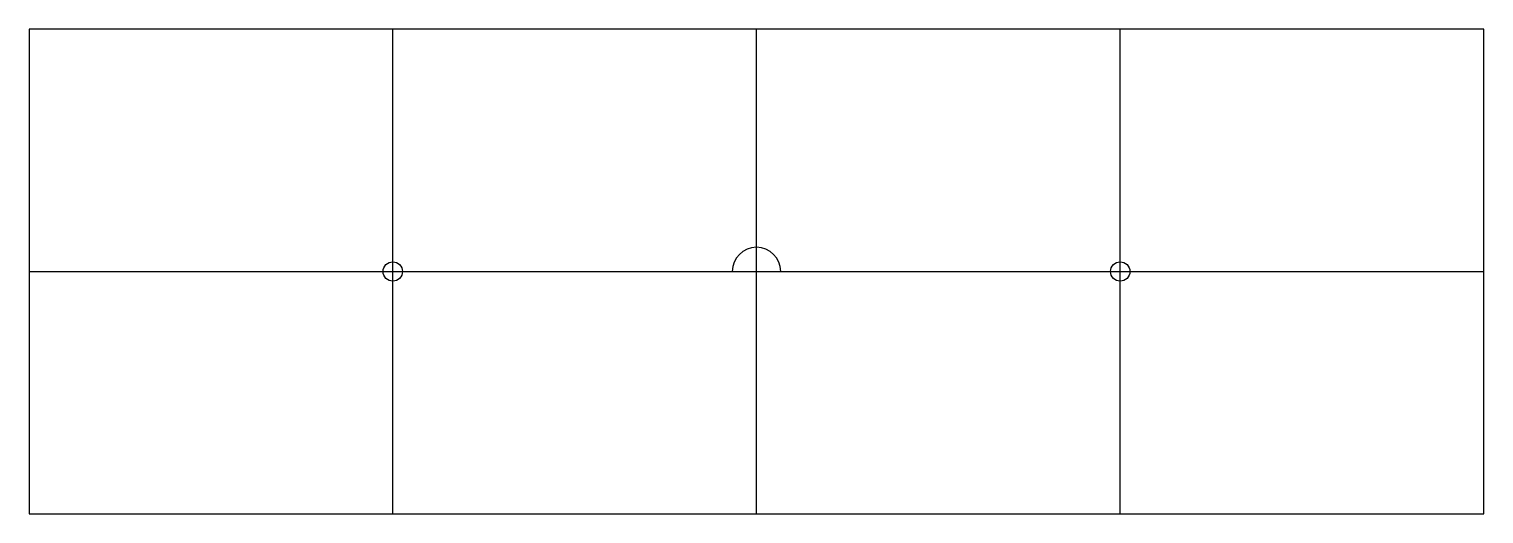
# Model space of a CAD drawing. Extents: x 0 to 3000, y 0 to 1000.
import ezdxf

# ---------------------------------------------------------------- set-up
doc = ezdxf.new("R2010")
doc.units = 0

msp = doc.modelspace()

# ---------------------------------------------------------------- linework, layer by layer
for p, q in [((3000, 1000), (0, 1000)), ((0, 1000), (0, 0)), ((750, 0), (750, 1000)), ((1500, 0), (1500, 1000)), ((2250, 0), (2250, 1000)), ((3000, 0), (3000, 1000)), ((0, 500), (3000, 500)), ((0, 0), (3000, 0))]:
    msp.add_line(p, q)
for centre in [(750, 500), (2250, 500)]:
    msp.add_circle(centre, 20)
msp.add_arc((1500, 500), 50, 0, 180)

doc.saveas('drawing.dxf')
